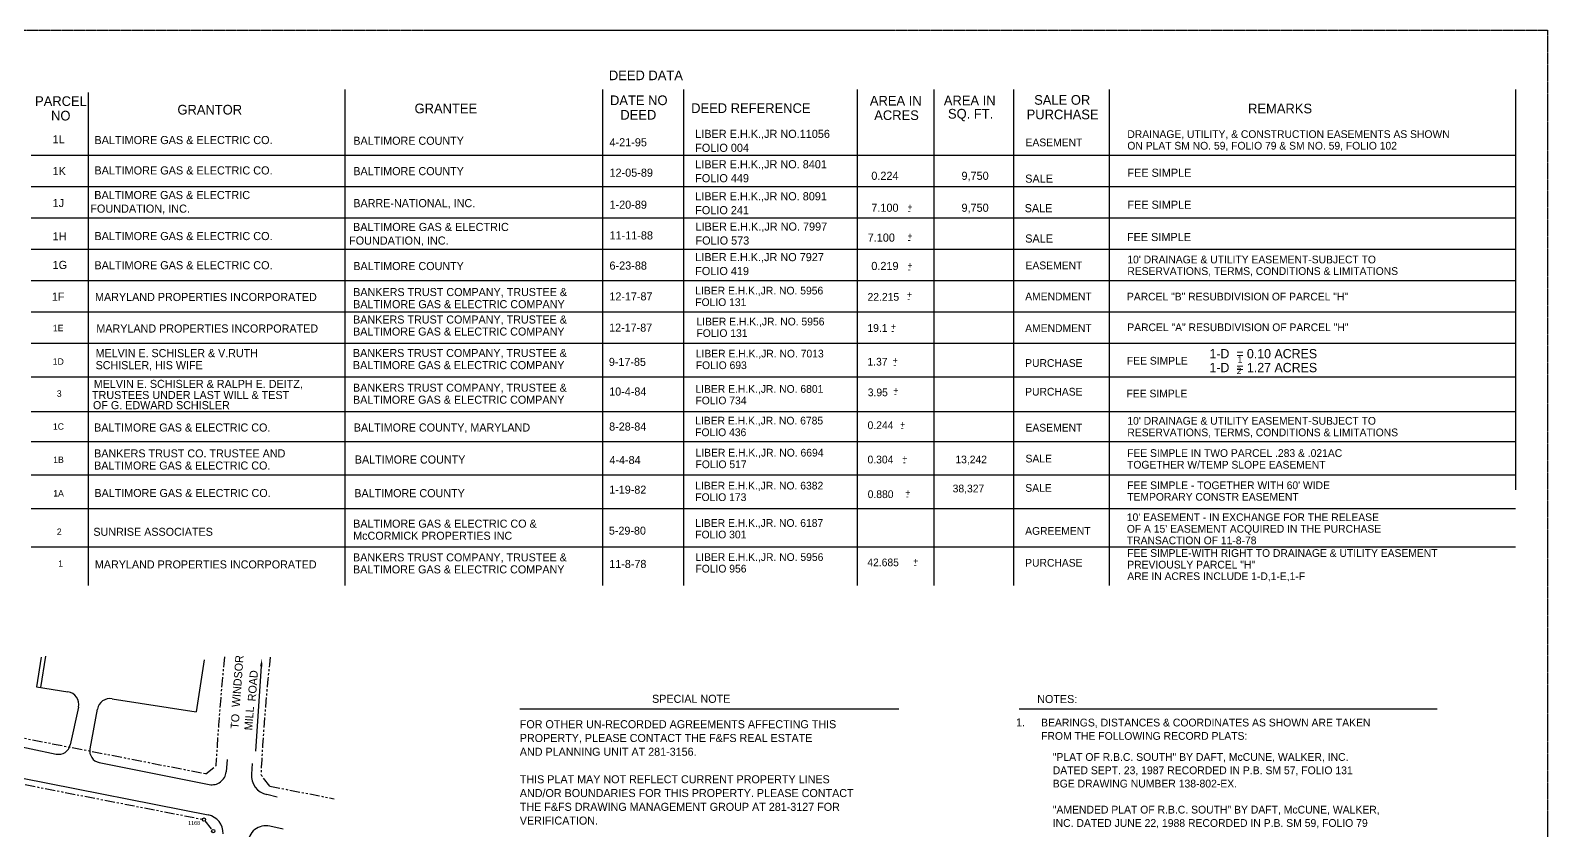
# Model space of a CAD drawing. Extents: x -40911 to -31608, y 11226 to 14227.
# Drawn here: x -33949 to -31608, y 12991 to 14227 of the extents above; entities that cross this region are included whole.
import ezdxf
from ezdxf.enums import TextEntityAlignment as Align

# ---------------------------------------------------------------- set-up
doc = ezdxf.new("R2010")
doc.units = 0
doc.header["$MEASUREMENT"] = 0
doc.linetypes.add('DASHED', pattern=[0.75, 0.5, -0.25])
doc.linetypes.add('PHANTOM2', pattern=[31.25, 15.625, -3.125, 3.125, -3.125, 3.125, -3.125])
for name, color, linetype in [('ADJOIN', 7, 'CONTINUOUS'), ('BORDER', 7, 'CONTINUOUS'), ('METES', 7, 'CONTINUOUS'), ('NOTES', 7, 'CONTINUOUS'), ('ROADC', 7, 'CONTINUOUS'), ('TABLE', 7, 'CONTINUOUS'), ('TEXT', 7, 'CONTINUOUS')]:
    doc.layers.add(name, color=color, linetype=linetype)
doc.styles.add('txt', font='TXT', dxfattribs={"height": 0.2})

# ---------------------------------------------------------------- blocks, each defined once
blk = doc.blocks.new('NOTE')
at = {"layer": 'BORDER', "color": 7, "linetype": 'Continuous'}
blk.add_line((-623.4691, 755.6636), (-38.5297, 755.6636), dxfattribs=at)
at = {"layer": 'BORDER', "color": 7, "linetype": 'Continuous', "style": 'txt'}
for s, p in [('SPECIAL NOTE', (-419.3808, 765.0531)), ('FOR OTHER UN-RECORDED AGREEMENTS AFFECTING THIS', (-623.4691, 725.8706)), ('PROPERTY, PLEASE CONTACT THE F&FS REAL ESTATE ', (-623.4691, 704.6135)), ('AND PLANNING UNIT AT 281-3156.', (-623.4691, 683.3563)), ('AND/OR BOUNDARIES FOR THIS PROPERTY. PLEASE CONTACT', (-623.4691, 619.5849)), ('THIS PLAT MAY NOT REFLECT CURRENT PROPERTY LINES', (-623.4691, 640.842)), ('THE F&FS DRAWING MANAGEMENT GROUP AT 281-3127 FOR', (-623.4691, 598.3278)), ('VERIFICATION.', (-623.4691, 577.0706))]:
    blk.add_text(s, height=12.4, dxfattribs=at).set_placement(p)

msp = doc.modelspace()

# ---------------------------------------------------------------- linework, layer by layer
at = {"layer": 'ADJOIN', "color": 7, "linetype": 'PHANTOM2'}
for p, q in [((-34221.6, 13185.5), (-33678.1, 13079.2)), ((-34232.6, 13116.3), (-33683.5, 13008.9)), ((-33678.1, 13079.2), (-33662.5, 13091.3)), ((-33579.2, 13059.9), (-33593.2, 13077.7)), ((-33579.2, 13059.9), (-33480.2, 13040.5)), ((-33679.5, 13006.5), (-33668.3, 12992.5))]:
    msp.add_line(p, q, dxfattribs=at)
for radius, start, end in [(3635, 174.1619, 176.82), (3565, 174.0498, 176.9759)]:
    msp.add_arc((-30033.1, 12889.6), radius, start, end, dxfattribs=at)
at = {"layer": 'BORDER', "color": 7, "linetype": 'DASHED'}
for p, q in [((-35789, 14226.6), (-31607.8, 14226.6)), ((-31607.8, 14226.6), (-31607.8, 11240))]:
    msp.add_line(p, q, dxfattribs=at)
at = {"layer": 'BORDER', "color": 7, "linetype": 'Continuous', "const_width": 0.02}
msp.add_lwpolyline([(-35739.3, 14175.9), (-35739.3, 11289.8), (-31657.6, 11289.8), (-31657.6, 14176.8), (-35739.3, 14176.8)], dxfattribs=at)
at = {"layer": 'METES', "color": 70, "linetype": 'Continuous'}
for centre in [(-33681, 13008.4), (-33666.7, 12990.6)]:
    msp.add_circle(centre, 2.5, dxfattribs=at)
at = {"layer": 'ROADC', "color": 7, "linetype": 'Continuous'}
for p, q in [((-33932.1, 13259), (-33939.2, 13213.3)), ((-33925.6, 13260.6), (-33933.3, 13212.4)), ((-33680.6, 13255), (-33693, 13174.5)), ((-33939.2, 13213.3), (-33890.9, 13205.7)), ((-33874.5, 13181.8), (-33887.2, 13123.6)), ((-33822.7, 13194.9), (-33693, 13174.5)), ((-33845.5, 13178.8), (-33856.9, 13117.7)), ((-33985.9, 13125.7), (-33909, 13109.5)), ((-33842.4, 13096.3), (-33672.9, 13062.5)), ((-33645, 13101.3), (-33646.8, 13082)), ((-33606.4, 13094.9), (-33607.7, 13078.7)), ((-33960.7, 13072.5), (-33674.4, 13015.5)), ((-33567.9, 13043.2), (-33584.1, 13046.9)), ((-33558.8, 12993.6), (-33579.2, 12998.1))]:
    msp.add_line(p, q, dxfattribs=at)
for centre, radius, start, end in [((-33894, 13186), 20, 347.7474, 81.0127), ((-33825.8, 13175.2), 20, 81.0267, 169.4604), ((-33905.2, 13127.5), 18.4, 258.1724, 347.6063), ((-33838.8, 13114.3), 18.4, 169.4483, 258.6476), ((-33668.6, 13084), 21.9, 258.7064, 354.7507), ((-33577.4, 13076.5), 30.3, 175.6223, 257.4183), ((-33680.1, 12987.3), 28.7, 358.5396, 78.6387), ((-33585.3, 12971), 27.8, 77.4069, 179.0276)]:
    msp.add_arc(centre, radius, start, end, dxfattribs=at)
at = {"layer": 'TABLE', "color": 7, "linetype": 'Continuous'}
for p, q in [((-33859.5, 14130.7), (-33859.5, 13369.7)), ((-33463.7, 14135.1), (-33463.7, 13369.7)), ((-33066.3, 14135.1), (-33066.3, 13369.7)), ((-32941.3, 14135.1), (-32941.3, 13369.7)), ((-32672.9, 14135.1), (-32672.9, 13369.7)), ((-32554.8, 14135.1), (-32554.8, 13369.7)), ((-32432.1, 14135.1), (-32432.1, 13369.7)), ((-32284.3, 14135.1), (-32284.3, 13369.7)), ((-31657.6, 14135.1), (-31657.6, 13517.2)), ((-33947.5, 14034), (-31657.6, 14034)), ((-33947.5, 13985.6), (-31657.6, 13985.6)), ((-33947.5, 13937.2), (-31875.9, 13937.2)), ((-33947.5, 13937.2), (-31657.6, 13937.2)), ((-33947.5, 13888.8), (-31657.6, 13888.8)), ((-33947.5, 13840.4), (-31657.6, 13840.4)), ((-33947.5, 13792.1), (-31657.6, 13792.1)), ((-33947.5, 13743.7), (-31657.6, 13743.7)), ((-33947.5, 13691.9), (-31657.6, 13691.9)), ((-33947.5, 13638.1), (-31657.6, 13638.1)), ((-33947.5, 13591.7), (-31657.6, 13591.7)), ((-33947.5, 13540.4), (-31657.6, 13540.4)), ((-33947.5, 13488.6), (-31657.6, 13488.6)), ((-33947.5, 13429.2), (-31657.6, 13429.2)), ((-33947.5, 13429.2), (-31657.6, 13429.2)), ((-33947.5, 13429.2), (-31657.6, 13429.2))]:
    msp.add_line(p, q, dxfattribs=at)
at = {"layer": 'TABLE', "color": 7, "linetype": 'Continuous', "const_width": 0.02}
for points in [[(-31657.6, 13369.7), (-33947.5, 13369.7), (-33947.5, 14135.1), (-31657.6, 14135.1)], [(-33947.5, 14082.3), (-31657.6, 14082.3)]]:
    msp.add_lwpolyline(points, dxfattribs=at)
at = {"layer": 'TEXT', "color": 7, "linetype": 'Continuous'}
for p, q in [((-33592.5, 13245), (-33601.6, 13114.2)), ((-32423.3, 13179.1), (-31778.5, 13179.1))]:
    msp.add_line(p, q, dxfattribs=at)
msp.add_solid([(-33594.4, 13245.2), (-33590.6, 13244.9), (-33591.7, 13256.4)], dxfattribs=at)

# ---------------------------------------------------------------- block references
at = {"layer": 'BORDER', "color": 7, "linetype": 'Continuous'}
msp.add_blockref('NOTE', (-32570.2, 12423.5), dxfattribs=at)

# ---------------------------------------------------------------- texts
at = {"layer": 'METES', "color": 70, "linetype": 'Continuous', "style": 'txt'}
msp.add_text('1168', height=6, dxfattribs=at).set_placement((-33705.4, 13000.1))
at = {"layer": 'NOTES', "color": 7, "linetype": 'Continuous', "style": 'txt'}
for s, width, p in [('NOTES:', 0.999679, (-32395.4, 13188.2)), ('1.', 1.000715, (-32428, 13152.2))]:
    msp.add_text(s, height=12.44, dxfattribs=dict(at, width=width)).set_placement(p)
for s, p in [('BEARINGS, DISTANCES & COORDINATES AS SHOWN ARE TAKEN', (-32389.4, 13152.1)), ('FROM THE FOLLOWING RECORD PLATS:', (-32389.4, 13131.5)), ('     "PLAT OF R.B.C. SOUTH" BY DAFT, McCUNE, WALKER, INC.', (-32393.7, 13099)), ('     DATED SEPT. 23, 1987 RECORDED IN P.B. SM 57, FOLIO 131', (-32393.7, 13078.4)), ('     BGE DRAWING NUMBER 138-802-EX.', (-32393.7, 13057.9)), ('     "AMENDED PLAT OF R.B.C. SOUTH" BY DAFT, McCUNE, WALKER,', (-32393.7, 13017.7)), ('     INC. DATED JUNE 22, 1988 RECORDED IN P.B. SM 59, FOLIO 79', (-32393.7, 12997.1))]:
    msp.add_text(s, height=12, dxfattribs=at).set_placement(p)
at = {"layer": 'TABLE', "color": 7, "linetype": 'Continuous', "style": 'txt'}
for s, height, width, p in [('DEED DATA', 14.93, 0.999866, (-32999.1, 14157.1)), ('PARCEL', 14.93, 0.999665, (-33901.6, 14117.3)), ('DATE NO', 14.93, 1.000268, (-33010.1, 14118.6)), ('AREA IN', 14.93, 1.000268, (-32613.6, 14118)), ('AREA IN', 14.93, 1.000268, (-32499.5, 14118.3)), ('SALE OR', 14.93, 1.000067, (-32356.8, 14119.2)), ('NO', 14.93, 1.000864, (-33901.9, 14094.9)), ('GRANTOR', 14.93, 0.999069, (-33672, 14104.1)), ('GRANTEE', 14.93, 1.000067, (-33307.8, 14106)), ('DEED', 14.93, 0.999397, (-33010.8, 14096.2)), ('DEED REFERENCE', 14.933, 0.999866, (-32837.2, 14106.5)), ('ACRES', 14.93, 1.000469, (-32612.4, 14095.6)), ('SQ. FT.', 14.93, 1.000402, (-32498.1, 14095.9)), ('PURCHASE', 14.93, 1.00067, (-32356.2, 14096.8)), ('1F', 12.54, 0.992697, (-33905.9, 13815.5)), ('1E', 9.85, 1.007783, (-33905.9, 13767.1)), ('1D', 9.95, 0.998694, (-33905.7, 13715.3)), (' 3', 9.95, 0.997699, (-33906.1, 13665.9)), ('1C', 9.95, 0.998694, (-33905.5, 13615.1)), ('1B', 9.95, 1.000693, (-33905.4, 13563.8)), ('1A', 9.95, 0.997699, (-33905.3, 13512)), (' 2', 9.95, 0.997699, (-33906.1, 13452.7)), (' 1', 9.85, 1.009295, (-33904, 13403.4))]:
    msp.add_text(s, height=height, dxfattribs=dict(at, width=width)).set_placement(p, align=Align.MIDDLE)
for s, height, p in [('REMARKS', 14.93, (-32070, 14098.4)), ('LIBER E.H.K.,JR NO.11056', 12.54, (-32923, 14060.5)), ('1L', 12.54, (-33914.5, 14052.2)), ('BALTIMORE GAS & ELECTRIC CO.', 12.54, (-33850, 14051)), ('4-21-95', 12.54, (-33055.3, 14047.5)), ('FOLIO 004', 12.54, (-32923, 14039)), ('LIBER E.H.K.,JR NO. 8401', 12.54, (-32923, 14013.6)), ('1K', 12.54, (-33914.5, 14003.1)), ('BALTIMORE GAS & ELECTRIC CO.', 12.54, (-33850, 14004.1)), ('12-05-89', 12.54, (-33055.3, 14000.6)), ('FOLIO 449', 12.54, (-32923, 13992.1)), ('0.224', 12.54, (-32651.3, 13995.8)), ('9,750', 12.54, (-32512.2, 13995.8)), ('SALE', 12.54, (-32413.9, 13991.4)), ('FEE SIMPLE', 12.54, (-32256.2, 14000.5)), ('BALTIMORE GAS & ELECTRIC', 12.54, (-33850.2, 13966.1)), ('LIBER E.H.K.,JR NO. 8091', 12.54, (-32923, 13964.2)), ('1J', 12.54, (-33914.5, 13953.8)), (' FOUNDATION, INC.', 12.54, (-33861, 13945.1)), ('1-20-89', 12.54, (-33055.3, 13951.2)), ('FOLIO 241', 12.54, (-32923, 13942.7)), ('7.100', 12.54, (-32651.3, 13946.5)), ('9,750', 12.54, (-32512.2, 13946.5)), ('SALE', 12.54, (-32414.7, 13945.8)), ('FEE SIMPLE', 12.54, (-32256.2, 13951.2)), ('BALTIMORE GAS & ELECTRIC', 12.54, (-33451, 13916.8)), ('LIBER E.H.K.,JR NO. 7997', 12.54, (-32922.6, 13917.4)), ('1H', 12.54, (-33914.5, 13902.5)), ('BALTIMORE GAS & ELECTRIC CO.', 12.54, (-33850, 13902.8)), (' FOUNDATION, INC.', 12.54, (-33461.8, 13895.8)), ('11-11-88', 12.54, (-33055.3, 13903.8)), ('FOLIO 573', 12.54, (-32922.6, 13895.9)), ('7.100', 12.54, (-32656.9, 13900.4)), ('SALE', 12.54, (-32413.9, 13899)), ('FEE SIMPLE', 12.54, (-32256.9, 13901.3)), ('LIBER E.H.K.,JR NO 7927', 12.54, (-32923, 13870.3)), ('1G', 12.54, (-33914.5, 13858.2)), ('BALTIMORE GAS & ELECTRIC CO.', 12.54, (-33850, 13857.7)), ('6-23-88', 12.54, (-33055.3, 13857.2)), ('FOLIO 419', 12.54, (-32923, 13848.8)), ('0.219', 12.54, (-32651.3, 13856.6)), ('1', 9.86, (-32086.2, 13713.7))]:
    msp.add_text(s, height=height, dxfattribs=at).set_placement(p)
for s, height, width, p in [('DRAINAGE, UTILITY, & CONSTRUCTION EASEMENTS AS SHOWN', 11.946, 0.99692, (-32256.3, 14060.4)), ('BALTIMORE COUNTY', 12.544, 0.988966, (-33450.5, 14049.9)), ('EASEMENT', 11.95, 0.997999, (-32413.4, 14047.6)), ('ON PLAT SM NO. 59, FOLIO 79 & SM NO. 59, FOLIO 102', 11.946, 0.997003, (-32256.3, 14042.5)), ('BALTIMORE COUNTY', 12.544, 0.988966, (-33450.5, 14003)), ('BARRE-NATIONAL, INC.', 12.544, 0.988966, (-33450.5, 13953.6)), ('+', 9.96, 0.994003, (-32595.6, 13948.9)), ('-', 9.96, 1.003104, (-32595.1, 13942.9)), ('+', 9.96, 0.994003, (-32595.6, 13904.3)), ('-', 9.96, 1.003104, (-32595.1, 13898.3)), ('BALTIMORE COUNTY', 12.544, 0.988966, (-33450.5, 13856.5)), ('+', 9.96, 0.994003, (-32595.6, 13859)), ('EASEMENT', 11.95, 0.997999, (-32413.4, 13857.8)), ("10' DRAINAGE & UTILITY EASEMENT-SUBJECT TO", 11.946, 0.99692, (-32256.3, 13866.9)), ('RESERVATIONS, TERMS, CONDITIONS & LIMITATIONS', 11.946, 0.997003, (-32256.3, 13849)), ('-', 9.96, 1.003104, (-32595.1, 13853)), ('MARYLAND PROPERTIES INCORPORATED', 12.544, 0.989365, (-33849, 13808.7)), ('BANKERS TRUST COMPANY, TRUSTEE &', 12.444, 0.996794, (-33450.7, 13816.4)), ('12-17-87', 12.44, 0.997276, (-33055.4, 13809.7)), ('LIBER E.H.K.,JR. NO. 5956', 11.946, 0.997003, (-32922.9, 13818.9)), ('FOLIO 131', 11.95, 0.996668, (-32922.9, 13801)), ('22.215', 11.95, 0.997003, (-32657.1, 13809.2)), ('+', 9.96, 0.994003, (-32596.2, 13813.7)), ('-', 9.96, 1.003104, (-32595.8, 13807.7)), ('AMENDMENT', 11.95, 0.996501, (-32413.9, 13809.8)), ('PARCEL "B" RESUBDIVISION OF PARCEL "H"', 11.847, 1.005039, (-32256.9, 13809.7)), ('BALTIMORE GAS & ELECTRIC COMPANY', 12.444, 0.996641, (-33450.7, 13797.7)), ('MARYLAND PROPERTIES INCORPORATED', 12.544, 0.989365, (-33847, 13760.1)), ('BANKERS TRUST COMPANY, TRUSTEE &', 12.444, 0.996794, (-33450.9, 13774)), ('BALTIMORE GAS & ELECTRIC COMPANY', 12.345, 1.004836, (-33450.9, 13755.5)), ('12-17-87', 12.54, 0.989365, (-33055.8, 13761.4)), ('LIBER E.H.K.,JR. NO. 5956', 11.946, 0.997497, (-32921.1, 13771.1)), ('FOLIO 131', 11.85, 1.004955, (-32921.1, 13753.3)), ('19.1', 11.85, 1.004111, (-32657.3, 13761.2)), ('+', 9.86, 1.003937, (-32621, 13764.3)), ('AMENDMENT', 11.95, 0.996501, (-32413.9, 13760.9)), ('PARCEL "A" RESUBDIVISION OF PARCEL "H"', 11.847, 1.005461, (-32256.4, 13762.3)), ('-', 9.86, 1.013129, (-32620.6, 13757.9)), ('MELVIN E. SCHISLER & V.RUTH', 12.544, 0.984048, (-33848.1, 13722.1)), ('BANKERS TRUST COMPANY, TRUSTEE &', 12.345, 1.005079, (-33451.1, 13722.4)), ('9-17-85', 12.44, 0.9964, (-33056.2, 13708.6)), ('LIBER E.H.K.,JR. NO. 7013', 11.847, 1.005461, (-32922.2, 13721.7)), ('1.37', 11.95, 0.997171, (-32657.3, 13709.1)), ('+', 9.96, 1.009302, (-32618.4, 13712.5)), ('PURCHASE', 11.95, 0.995497, (-32413.9, 13707.1)), ('FEE SIMPLE', 11.95, 0.997254, (-32257, 13710.6)), ('1-D  = 0.10 ACRES', 14.236, 1.003639, (-32129.7, 13720.4)), ('SCHISLER, HIS WIFE', 12.544, 0.984048, (-33848.1, 13703.5)), ('BALTIMORE GAS & ELECTRIC COMPANY', 12.444, 0.996874, (-33451.1, 13703.6)), ('FOLIO 693', 11.95, 0.996501, (-32922.2, 13703.7)), ('-', 9.96, 1.003104, (-32617.2, 13705.7)), ('1-D  = 1.27 ACRES', 14.336, 0.997014, (-32129.7, 13698.9)), ('2', 9.96, 1.005806, (-32087.6, 13695.9)), ('MELVIN E. SCHISLER & RALPH E. DEITZ,', 12.345, 1.004682, (-33851, 13674.7)), ('BANKERS TRUST COMPANY, TRUSTEE &', 12.345, 1.004836, (-33451, 13668.8)), ('10-4-84', 12.54, 0.990242, (-33055.7, 13662.8)), ('LIBER E.H.K.,JR. NO. 6801', 11.946, 0.997003, (-32922.7, 13667.1)), ('3.95', 11.95, 0.99625, (-32656.8, 13661.8)), ('+', 9.96, 0.994003, (-32617.3, 13666.3)), ('PURCHASE', 11.95, 0.995497, (-32413.9, 13662.8)), ('FEE SIMPLE', 11.95, 0.997003, (-32257.5, 13660)), ('TRUSTEES UNDER LAST WILL & TEST', 12.444, 0.996874, (-33853.7, 13657.5)), ('OF G. EDWARD SCHISLER', 12.444, 0.996954, (-33852.2, 13641.8)), ('BALTIMORE GAS & ELECTRIC COMPANY', 12.444, 0.996641, (-33451, 13650.2)), ('FOLIO 734', 11.85, 1.005546, (-32922.7, 13649.3)), ('-', 9.96, 1.003104, (-32616.5, 13660.3)), ('LIBER E.H.K.,JR. NO. 6785', 11.946, 0.997003, (-32923, 13618.2)), ("10' DRAINAGE & UTILITY EASEMENT-SUBJECT TO", 11.946, 0.99692, (-32256.3, 13617.9)), ('BALTIMORE GAS & ELECTRIC CO.', 12.444, 0.996874, (-33850.4, 13607.3)), ('BALTIMORE COUNTY, MARYLAND', 12.444, 0.997437, (-33449.8, 13607.3)), ('8-28-84', 12.44, 0.998714, (-33055.8, 13608.8)), ('FOLIO 436', 11.95, 0.996752, (-32923, 13600.2)), ('0.244', 11.95, 0.999171, (-32657.1, 13611.1)), ('+', 9.96, 0.994003, (-32606.8, 13613.8)), ('-', 9.96, 1.003104, (-32606, 13607.9)), ('EASEMENT', 11.95, 0.997999, (-32413.4, 13607.3)), ('RESERVATIONS, TERMS, CONDITIONS & LIMITATIONS', 11.946, 0.997003, (-32256.3, 13600)), ('BANKERS TRUST CO. TRUSTEE AND', 12.345, 1.005241, (-33850.4, 13567.4)), ('LIBER E.H.K.,JR. NO. 6694', 11.946, 0.997003, (-32922.5, 13568.7)), ('FEE SIMPLE IN TWO PARCEL .283 & .021AC', 11.946, 0.997003, (-32256.7, 13568.1)), ('BALTIMORE GAS & ELECTRIC CO.', 12.444, 0.996874, (-33850.4, 13548.6)), ('BALTIMORE COUNTY', 12.544, 0.988966, (-33448.2, 13557.8)), ('4-4-84', 12.44, 0.997115, (-33055.3, 13557.1)), ('FOLIO 517', 11.95, 0.997254, (-32922.5, 13550.8)), ('0.304', 11.95, 0.998167, (-32657.2, 13558.1)), ('+', 9.96, 1.009302, (-32603.5, 13561.1)), ('-', 9.86, 1.013129, (-32602.7, 13555.2)), ('13,242', 11.85, 1.005377, (-32521.6, 13558.3)), ('SALE', 11.95, 0.997003, (-32413.4, 13559.6)), ('TOGETHER W/TEMP SLOPE EASEMENT', 11.946, 0.99692, (-32256.7, 13550.1)), ('BALTIMORE GAS & ELECTRIC CO.', 12.444, 0.996874, (-33850, 13506.2)), ('BALTIMORE COUNTY', 12.544, 0.988966, (-33449, 13505.9)), ('1-19-82', 12.44, 0.997597, (-33055.7, 13511.4)), ('LIBER E.H.K.,JR. NO. 6382', 11.847, 1.005377, (-32922.9, 13517.9)), ('FOLIO 173', 11.95, 0.997254, (-32922.9, 13500)), ('0.880', 11.95, 0.995999, (-32656.9, 13504.6)), ('+', 9.96, 1.009302, (-32598.8, 13508.3)), ('38,327', 11.95, 0.996501, (-32525.8, 13513.4)), ('SALE', 11.95, 0.997003, (-32413.7, 13514.3)), ('TEMPORARY CONSTR EASEMENT', 11.847, 1.005124, (-32256.5, 13500.6)), ("FEE SIMPLE - TOGETHER WITH 60' WIDE", 11.946, 0.997003, (-32256.5, 13518.4)), ('-', 9.86, 1.013129, (-32598, 13502.4)), ('BALTIMORE GAS & ELECTRIC CO &', 12.444, 0.997437, (-33450.7, 13458.9)), ('LIBER E.H.K.,JR. NO. 6187', 11.946, 0.99692, (-32922.9, 13460.2)), ("OF A 15' EASEMENT ACQUIRED IN THE PURCHASE", 11.946, 0.997003, (-32257.1, 13451.2)), ("10' EASEMENT - IN EXCHANGE FOR THE RELEASE", 11.847, 1.005461, (-32257.1, 13469.1)), ('SUNRISE ASSOCIATES', 12.345, 1.005241, (-33851.6, 13446.4)), ('McCORMICK PROPERTIES INC', 12.345, 1.005484, (-33450.7, 13440.3)), ('5-29-80', 12.24, 1.012846, (-33056.2, 13448.2)), ('FOLIO 301', 11.85, 1.005959, (-32922.9, 13442.4)), ('AGREEMENT', 11.95, 0.996166, (-32413.9, 13447.9)), ('TRANSACTION OF 11-8-78', 11.946, 0.997003, (-32257.1, 13433.3)), ('BANKERS TRUST COMPANY, TRUSTEE &', 12.345, 1.004836, (-33451, 13406.9)), ('LIBER E.H.K.,JR. NO. 5956', 11.847, 1.005461, (-32922.7, 13407.6)), ('FEE SIMPLE-WITH RIGHT TO DRAINAGE & UTILITY EASEMENT', 11.946, 0.99692, (-32256.4, 13413.8)), ('MARYLAND PROPERTIES INCORPORATED', 12.444, 0.997195, (-33849.3, 13396)), ('BALTIMORE GAS & ELECTRIC COMPANY', 12.444, 0.996641, (-33451, 13388.3)), ('11-8-78', 12.54, 0.989684, (-33055.6, 13396.6)), ('FOLIO 956', 11.95, 0.996752, (-32922.7, 13389.7)), ('42.685', 11.85, 1.005959, (-32657.5, 13399.4)), ('+', 9.86, 1.003937, (-32586.6, 13402.5)), ('-', 9.86, 0.992522, (-32585.8, 13396.5)), ('PURCHASE', 11.95, 0.995497, (-32413.9, 13398.7)), ('PREVIOUSLY PARCEL "H"', 11.946, 0.997003, (-32256.4, 13395.9)), ('ARE IN ACRES INCLUDE 1-D,1-E,1-F', 11.847, 1.005461, (-32256.4, 13378.1))]:
    msp.add_text(s, height=height, dxfattribs=dict(at, width=width)).set_placement(p)
at = {"layer": 'TEXT', "color": 7, "linetype": 'Continuous', "style": 'txt'}
for s, height, rotation, width, p in [('WINDSOR', 12.5, 85.8384, 0.993945, (-33622.7, 13221.6)), ('ROAD', 12.41, 85.7875, 1.002248, (-33599.4, 13214.4)), ('MILL', 12.41, 85.8094, 1.003852, (-33605.1, 13164.2)), ('TO', 12.41, 85.7881, 1.001289, (-33626.8, 13159.6))]:
    msp.add_text(s, height=height, rotation=rotation, dxfattribs=dict(at, width=width)).set_placement(p, align=Align.CENTER)

doc.saveas('drawing.dxf')
